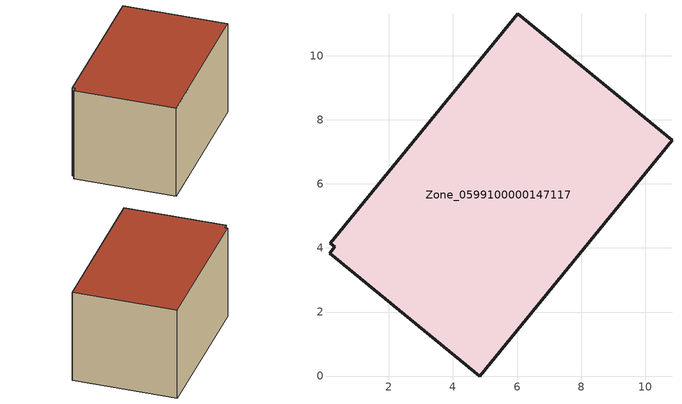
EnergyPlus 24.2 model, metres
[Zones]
Zone_0599100000147117
 floor ground (C_G): 10.84,7.37 4.83,0 0.14,3.83 0.3,4.04 0.16,4.15 6.02,11.31 z0
 wall outside (C_F): 10.84,7.37 6.02,11.31 0.16,4.15 0.3,4.04 0.14,3.83 4.83,0 10.84,7.37 z0:5.82
 roof outside (C_R): 4.83,0 10.84,7.37 6.02,11.31 0.16,4.15 0.3,4.04 0.14,3.83 z5.82
[BUILDING]
Pand.0599100000147117: North Axis=0; Terrain=City; Loads Convergence Tolerance Value=0.04; Temperature Convergence Tolerance Value=0.4; Solar Distribution=FullExterior; Maximum Number of Warmup Days=25; Minimum Number of Warmup Days=1
[Site:Location]
Rotterdam.The.Hague.AP_ZH_NLD Design_Conditions: Latitude=51.96; Longitude=4.45; Time Zone=1; Elevation=-4.5
[SITE:GROUNDTEMPERATURE:BUILDINGSURFACE]
18, 18, 18, 18, 18, 18, 18, 18, 18, 18, 18, 18
[MATERIAL] Thermal Absorptance=0.9; Solar Absorptance=0.7; Visible Absorptance=0.7
Name | Roughness | Thickness | Conductivity | Density | Specific Heat
G.TI.1946-1964 | MediumSmooth | 0.15 | 1 | 540 | 1210
F.TI.1946-1964 | Rough | 0.3 | 0.857143 | 1920 | 840
R.TI.1946-1964 | MediumRough | 0.2 | 0.277778 | 1500 | 1000
[CONSTRUCTION]
C_G: G.TI.1946-1964
C_F: F.TI.1946-1964
C_R: R.TI.1946-1964
[ZONE]
Zone_0599100000147117: Type=1; Multiplier=1; Ceiling Height=Autocalculate; Volume=Autocalculate; Floor Area=autocalculate; Part of Total Floor Area=Yes
[ZONEINFILTRATION:DESIGNFLOWRATE]
Infil_Zone_0599100000147117: Zone or ZoneList or Space or SpaceList=Zone_0599100000147117; Schedule=AlwaysOn; Design Flow Rate Calculation Method=Flow/Area; Flow Rate per Floor Area=0.003; Constant Term Coefficient=1; Temperature Term Coefficient=0; Velocity Term Coefficient=0; Velocity Squared Term Coefficient=0
[HVACTEMPLATE:ZONE:IDEALLOADSAIRSYSTEM]
Zone_0599100000147117: Maximum Heating Supply Air Temperature=50; Minimum Cooling Supply Air Temperature=13; Maximum Heating Supply Air Humidity Ratio=0.0156; Minimum Cooling Supply Air Humidity Ratio=0.0077; Heating Limit=NoLimit; Cooling Limit=NoLimit; Dehumidification Control Type=ConstantSensibleHeatRatio; Cooling Sensible Heat Ratio=0.7; Dehumidification Setpoint=60; Humidification Control Type=None; Humidification Setpoint=30; Outdoor Air Method=None; Outdoor Air Flow Rate per Person=0.00944; Outdoor Air Flow Rate per Zone Floor Area=0; Outdoor Air Flow Rate per Zone=0; Demand Controlled Ventilation Type=None; Outdoor Air Economizer Type=NoEconomizer; Heat Recovery Type=None; Sensible Heat Recovery Effectiveness=0.7; Latent Heat Recovery Effectiveness=0.65
[ZONECONTROL:THERMOSTAT]
ThermostatControl_Zone_0599100000147117: Zone or ZoneList=Zone_0599100000147117; Control Type Schedule=DualSetpointControlType; Control 1=Thermostat_Zone_0599100000147117; Temperature Difference Between Cutout And Setpoint=0
[THERMOSTATSETPOINT:DUALSETPOINT]
Thermostat_Zone_0599100000147117: Heating Setpoint Temperature Schedule=HeatingSetpoint_Zone_0599100000147117; Cooling Setpoint Temperature Schedule=CoolingSetpoint_Zone_0599100000147117
[SCHEDULE:COMPACT]
HeatingSetpoint_Zone_0599100000147117: Through: 12/31, For: AllDays, Until: 24:00, 21
CoolingSetpoint_Zone_0599100000147117: Through: 12/31, For: AllDays, Until: 24:00, 24
DualSetpointControlType: Through: 12/31, For: AllDays, Until: 24:00, 4
AlwaysOn: Through: 12/31, For: AllDays, Until: 24:00, 1
